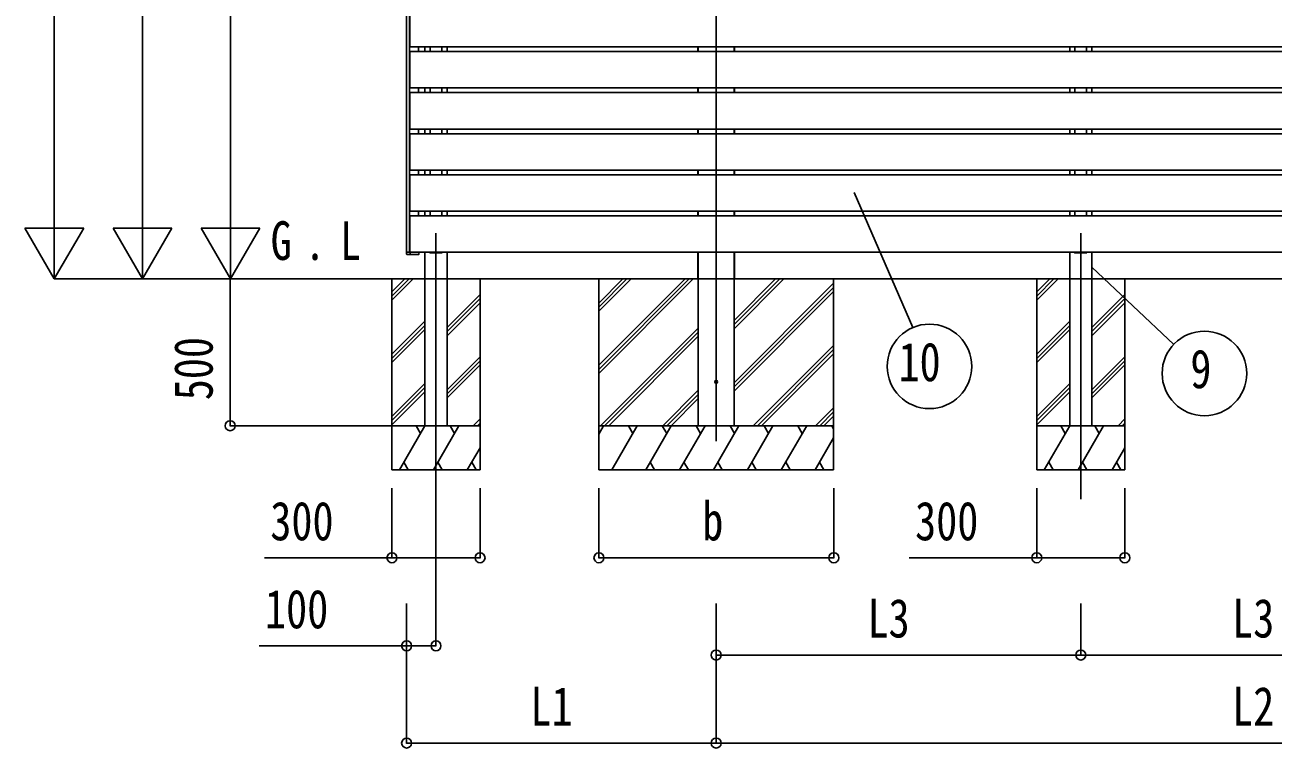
# Model space of a CAD drawing. Units: millimetres, scale not verified. Extents: x -16820 to 16820, y -11880 to 11880.
# Drawn here: x -4028 to 223, y -6558 to -4094 of the extents above; entities that cross this region are included whole.
import ezdxf
from ezdxf.enums import TextEntityAlignment as Align

# ---------------------------------------------------------------- set-up
doc = ezdxf.new("R2010")
doc.units = ezdxf.units.MM
doc.header["$LTSCALE"] = 60
for name, color, linetype in [('0-2_USER1', 3, 'Continuous'), ('0-3_YKK_12', 2, 'Continuous'), ('0-4_YKK_A1', 4, 'Continuous'), ('0-5_YKK_D', 6, 'Continuous')]:
    doc.layers.add(name, color=color, linetype=linetype)
doc.styles.add('ＭＳ ゴシック', font='')
doc.styles.get('ＭＳ ゴシック').set_extended_font_data('MS Gothic')

msp = doc.modelspace()

# ---------------------------------------------------------------- linework, layer by layer
at = {"layer": '0-3_YKK_12'}
for p, q in [((-1674.28, -2591.18), (-1674.28, -5512.49)), ((-2628.47, -4803.99), (-2628.47, -5709.99)), ((-432.28, -4803.99), (-432.28, -5709.99))]:
    msp.add_line(p, q, dxfattribs=at)
at = {"layer": '0-4_YKK_A1'}
for p, q in [((-2728.47, -4868.99), (-2728.47, -2784.99)), ((-2718.47, -4868.99), (-2718.47, -2784.99)), ((-2717.97, -4044.99), (-2717.97, -4168.99)), ((-2717.97, -4168.99), (-1736.78, -4168.99)), ((-2717.97, -4184.99), (-2717.97, -4308.99)), ((-2688.47, -4184.99), (-2688.47, -4168.99)), ((-2665.97, -4168.99), (-2665.97, -4184.99)), ((-2648.47, -4168.99), (-2648.47, -4184.99)), ((-2608.47, -4168.99), (-2608.47, -4184.99)), ((-2590.97, -4168.99), (-2590.97, -4184.99)), ((-1736.78, -4168.99), (-1736.78, -4184.99)), ((-1735.58, -4168.99), (-1735.58, -4184.99)), ((-1735.18, -4168.99), (-1735.18, -4184.99)), ((-1613.38, -4168.99), (-1613.38, -4184.99)), ((-1612.98, -4168.99), (-1612.98, -4184.99)), ((-1611.78, -4168.99), (-1611.78, -4184.99)), ((-469.78, -4168.99), (-469.78, -4184.99)), ((-452.28, -4168.99), (-452.28, -4184.99)), ((-412.28, -4168.99), (-412.28, -4184.99)), ((-394.78, -4168.99), (-394.78, -4184.99)), ((-2717.97, -4308.99), (-1736.78, -4308.99)), ((-2717.97, -4324.99), (-2717.97, -4448.99)), ((-2688.47, -4324.99), (-2688.47, -4308.99)), ((-2665.97, -4308.99), (-2665.97, -4324.99)), ((-2648.47, -4308.99), (-2648.47, -4324.99)), ((-2608.47, -4308.99), (-2608.47, -4324.99)), ((-2590.97, -4308.99), (-2590.97, -4324.99)), ((-1736.78, -4308.99), (-1736.78, -4324.99)), ((-1735.58, -4308.99), (-1735.58, -4324.99)), ((-1735.18, -4308.99), (-1735.18, -4324.99)), ((-1613.38, -4308.99), (-1613.38, -4324.99)), ((-1612.98, -4308.99), (-1612.98, -4324.99)), ((-1611.78, -4308.99), (-1611.78, -4324.99)), ((-469.78, -4308.99), (-469.78, -4324.99)), ((-452.28, -4308.99), (-452.28, -4324.99)), ((-412.28, -4308.99), (-412.28, -4324.99)), ((-394.78, -4308.99), (-394.78, -4324.99)), ((-2717.97, -4448.99), (-1736.78, -4448.99)), ((-2688.47, -4464.99), (-2688.47, -4448.99)), ((-2665.97, -4448.99), (-2665.97, -4464.99)), ((-2648.47, -4448.99), (-2648.47, -4464.99)), ((-2608.47, -4448.99), (-2608.47, -4464.99)), ((-2590.97, -4448.99), (-2590.97, -4464.99)), ((-1736.78, -4448.99), (-1736.78, -4464.99)), ((-1735.58, -4448.99), (-1735.58, -4464.99)), ((-1735.18, -4448.99), (-1735.18, -4464.99)), ((-1613.38, -4448.99), (-1613.38, -4464.99)), ((-1612.98, -4448.99), (-1612.98, -4464.99)), ((-1611.78, -4448.99), (-1611.78, -4464.99)), ((-469.78, -4448.99), (-469.78, -4464.99)), ((-452.28, -4448.99), (-452.28, -4464.99)), ((-412.28, -4448.99), (-412.28, -4464.99)), ((-394.78, -4448.99), (-394.78, -4464.99)), ((-2717.97, -4464.99), (-2717.97, -4588.99)), ((-2717.97, -4588.99), (-1736.78, -4588.99)), ((-2688.47, -4604.99), (-2688.47, -4588.99)), ((-2665.97, -4588.99), (-2665.97, -4604.99)), ((-2648.47, -4588.99), (-2648.47, -4604.99)), ((-2608.47, -4588.99), (-2608.47, -4604.99)), ((-2590.97, -4588.99), (-2590.97, -4604.99)), ((-1736.78, -4588.99), (-1736.78, -4604.99)), ((-1735.58, -4588.99), (-1735.58, -4604.99)), ((-1735.18, -4588.99), (-1735.18, -4604.99)), ((-1613.38, -4588.99), (-1613.38, -4604.99)), ((-1612.98, -4588.99), (-1612.98, -4604.99)), ((-1611.78, -4588.99), (-1611.78, -4604.99)), ((-469.78, -4588.99), (-469.78, -4604.99)), ((-452.28, -4588.99), (-452.28, -4604.99)), ((-412.28, -4588.99), (-412.28, -4604.99)), ((-394.78, -4588.99), (-394.78, -4604.99)), ((-2717.97, -4604.99), (-2717.97, -4728.99)), ((-2717.97, -4728.99), (-1736.78, -4728.99)), ((-2717.97, -4744.99), (-2717.97, -4868.99)), ((-2688.47, -4744.99), (-2688.47, -4728.99)), ((-2665.97, -4728.99), (-2665.97, -4744.99)), ((-2648.47, -4728.99), (-2648.47, -4744.99)), ((-2608.47, -4728.99), (-2608.47, -4744.99)), ((-2590.97, -4728.99), (-2590.97, -4744.99)), ((-1736.78, -4728.99), (-1736.78, -4744.99)), ((-1735.58, -4728.99), (-1735.58, -4744.99)), ((-1735.18, -4728.99), (-1735.18, -4744.99)), ((-1613.38, -4728.99), (-1613.38, -4744.99)), ((-1612.98, -4728.99), (-1612.98, -4744.99)), ((-1611.78, -4728.99), (-1611.78, -4744.99)), ((-469.78, -4728.99), (-469.78, -4744.99)), ((-452.28, -4728.99), (-452.28, -4744.99)), ((-412.28, -4728.99), (-412.28, -4744.99)), ((-394.78, -4728.99), (-394.78, -4744.99)), ((-2688.47, -4868.99), (-2728.47, -4868.99)), ((-2728.47, -4868.99), (-2728.47, -4875.49)), ((-2727.47, -4868.99), (-2728.47, -4868.99)), ((-2727.47, -4876.49), (-2717.57, -4876.49)), ((-2717.97, -4868.99), (-1736.78, -4868.99)), ((-2715.57, -4876.49), (-2717.57, -4876.49)), ((-2715.17, -4868.99), (-2716.17, -4868.99)), ((-2715.57, -4876.49), (-2687.57, -4876.49)), ((-2665.97, -4868.99), (-2665.97, -4959.99)), ((-2607.97, -4868.99), (-2648.97, -4868.99)), ((-2607.97, -4868.99), (-2607.97, -4870.99)), ((-2590.97, -4868.99), (-2590.97, -4959.99)), ((-1735.58, -4868.99), (-1735.58, -4959.99)), ((-1735.18, -4868.99), (-1735.18, -5459.99)), ((-1613.38, -4868.99), (-1613.38, -5459.99)), ((-1611.78, -4868.99), (-1611.78, -4959.99)), ((-469.78, -4868.99), (-469.78, -4959.99)), ((-411.78, -4868.99), (-452.78, -4868.99)), ((-411.78, -4868.99), (-411.78, -4870.99)), ((-394.78, -4868.99), (-394.78, -4959.99)), ((-2778.47, -4959.99), (-2778.47, -5609.99)), ((-2778.47, -5004.17), (-2734.29, -4959.99)), ((-2778.47, -5018.31), (-2720.15, -4959.99)), ((-2778.47, -5032.45), (-2706.01, -4959.99)), ((-2711.77, -4959.99), (2786.64, -4959.99)), ((-2665.97, -4959.99), (-2665.97, -5459.99)), ((-2590.97, -4959.99), (-2590.97, -5459.99)), ((-2478.47, -4959.99), (-2478.47, -5609.99)), ((-2074.28, -4959.99), (-2074.28, -5609.99)), ((-2074.28, -5253.96), (-1780.3, -4959.99)), ((-2074.28, -5268.11), (-1766.16, -4959.99)), ((-2074.28, -5282.25), (-1752.02, -4959.99)), ((-2074.28, -5041.83), (-1992.44, -4959.99)), ((-2074.28, -5055.97), (-1978.29, -4959.99)), ((-2074.28, -5070.12), (-1964.15, -4959.99)), ((-1736.48, -4959.99), (-1735.88, -4959.99)), ((-1613.38, -4959.99), (-1613.28, -4959.99)), ((-1613.38, -5129.72), (-1443.65, -4959.99)), ((-1613.38, -5115.57), (-1457.79, -4959.99)), ((-1613.38, -5101.43), (-1471.93, -4959.99)), ((-1613.28, -4959.99), (-1612.98, -4959.99)), ((-1612.08, -4959.99), (-1611.78, -4959.99)), ((-1274.28, -4959.99), (-1274.28, -5609.99)), ((-582.28, -4959.99), (-582.28, -5609.99)), ((-582.28, -5004.17), (-538.1, -4959.99)), ((-582.28, -5018.31), (-523.96, -4959.99)), ((-582.28, -5032.45), (-509.82, -4959.99)), ((-394.78, -4959.99), (-394.78, -5459.99)), ((-282.28, -4959.99), (-282.28, -5609.99)), ((-2590.97, -5125.03), (-2478.47, -5012.53)), ((-1613.38, -5313.56), (-1274.28, -4974.47)), ((-1613.38, -5327.7), (-1274.28, -4988.61)), ((-1613.38, -5341.85), (-1274.28, -5002.75)), ((-394.78, -5125.03), (-282.28, -5012.53)), ((-2590.97, -5139.17), (-2478.47, -5026.67)), ((-2590.97, -5153.32), (-2478.47, -5040.82)), ((-394.78, -5139.17), (-282.28, -5026.67)), ((-394.78, -5153.32), (-282.28, -5040.82)), ((-2778.47, -5216.3), (-2665.97, -5103.8)), ((-2778.47, -5230.44), (-2665.97, -5117.94)), ((-2778.47, -5244.58), (-2665.97, -5132.08)), ((-2068.17, -5459.99), (-1735.18, -5127)), ((-2054.03, -5459.99), (-1735.18, -5141.14)), ((-582.28, -5216.3), (-469.78, -5103.8)), ((-582.28, -5230.44), (-469.78, -5117.94)), ((-582.28, -5244.58), (-469.78, -5132.08)), ((-2039.89, -5459.99), (-1735.18, -5155.28)), ((-2590.97, -5337.16), (-2478.47, -5224.66)), ((-1547.67, -5459.99), (-1274.28, -5186.6)), ((-1533.53, -5459.99), (-1274.28, -5200.74)), ((-1519.39, -5459.99), (-1274.28, -5214.88)), ((-394.78, -5337.16), (-282.28, -5224.66)), ((-2590.97, -5351.3), (-2478.47, -5238.81)), ((-2590.97, -5365.45), (-2478.47, -5252.95)), ((-394.78, -5351.3), (-282.28, -5238.81)), ((-394.78, -5365.45), (-282.28, -5252.95)), ((-2778.47, -5428.43), (-2665.97, -5315.93)), ((-2778.47, -5442.57), (-2665.97, -5330.07)), ((-2778.47, -5456.71), (-2665.97, -5344.21)), ((-1856.04, -5459.99), (-1735.18, -5339.13)), ((-1841.9, -5459.99), (-1735.18, -5353.27)), ((-582.28, -5428.43), (-469.78, -5315.93)), ((-582.28, -5442.57), (-469.78, -5330.07)), ((-582.28, -5456.71), (-469.78, -5344.21)), ((-1827.76, -5459.99), (-1735.18, -5367.41)), ((-1335.54, -5459.99), (-1274.28, -5398.73)), ((-2501.66, -5459.99), (-2478.47, -5436.79)), ((-1321.4, -5459.99), (-1274.28, -5412.87)), ((-1307.26, -5459.99), (-1274.28, -5427.01)), ((-305.47, -5459.99), (-282.28, -5436.79)), ((-2478.47, -5459.99), (-2778.47, -5459.99)), ((-2752.79, -5609.99), (-2666.18, -5459.99)), ((-2681.18, -5485.97), (-2696.18, -5459.99)), ((-2665.97, -5459.99), (-2590.97, -5459.99)), ((-2637.32, -5609.99), (-2550.71, -5459.99)), ((-2565.71, -5485.97), (-2580.71, -5459.98)), ((-2487.52, -5459.99), (-2478.47, -5450.94)), ((-1274.28, -5459.99), (-2074.28, -5459.99)), ((-2074.28, -5488.93), (-2057.57, -5459.99)), ((-2072.57, -5485.97), (-2074.28, -5483.01)), ((-2029.74, -5609.99), (-1943.13, -5459.99)), ((-1958.14, -5485.97), (-1973.14, -5459.99)), ((-1914.27, -5609.99), (-1827.66, -5459.99)), ((-1842.66, -5485.97), (-1857.67, -5459.99)), ((-1798.8, -5609.99), (-1712.19, -5459.99)), ((-1727.19, -5485.97), (-1742.2, -5459.99)), ((-1735.18, -5459.99), (-1613.38, -5459.99)), ((-1683.33, -5609.99), (-1596.72, -5459.99)), ((-1611.72, -5485.97), (-1626.73, -5459.98)), ((-1567.86, -5609.99), (-1481.25, -5459.99)), ((-1496.25, -5485.97), (-1511.25, -5459.99)), ((-1452.39, -5609.99), (-1365.78, -5459.99)), ((-1380.78, -5485.97), (-1395.78, -5459.99)), ((-1274.28, -5470.43), (-1280.31, -5459.99)), ((-282.28, -5459.99), (-582.28, -5459.99)), ((-556.6, -5609.99), (-469.99, -5459.99)), ((-484.99, -5485.97), (-500, -5459.99)), ((-441.13, -5609.99), (-354.52, -5459.99)), ((-369.52, -5485.97), (-384.53, -5459.98)), ((-291.33, -5459.99), (-282.28, -5450.94)), ((-1336.92, -5609.99), (-1274.28, -5501.5)), ((-2521.85, -5609.99), (-2478.47, -5534.86)), ((-325.66, -5609.99), (-282.28, -5534.86)), ((-2778.47, -5609.99), (-2478.47, -5609.99)), ((-2737.79, -5584), (-2722.79, -5609.99)), ((-2622.32, -5584.01), (-2607.32, -5609.99)), ((-2506.85, -5584.01), (-2491.85, -5609.99)), ((-2074.28, -5609.99), (-1274.28, -5609.99)), ((-1899.27, -5584.01), (-1884.27, -5609.99)), ((-1783.8, -5584.01), (-1768.8, -5609.99)), ((-1668.33, -5584.01), (-1653.33, -5609.99)), ((-1552.86, -5584.01), (-1537.86, -5609.99)), ((-1437.39, -5584.01), (-1422.39, -5609.99)), ((-1321.92, -5584.01), (-1306.92, -5609.99)), ((-582.28, -5609.99), (-282.28, -5609.99)), ((-541.6, -5584), (-526.6, -5609.99)), ((-426.13, -5584.01), (-411.13, -5609.99)), ((-310.66, -5584.01), (-295.66, -5609.99))]:
    msp.add_line(p, q, dxfattribs=at)
for points in [[(-2717.97, -4184.99), (-1736.78, -4184.99), (2149.02, -4184.99)], [(-1736.78, -4168.99), (2149.02, -4168.99), (2271.03, -4168.99)], [(-2717.97, -4324.99), (-1736.78, -4324.99), (2149.02, -4324.99)], [(-1736.78, -4308.99), (2149.02, -4308.99), (2271.03, -4308.99)], [(-1736.78, -4448.99), (2149.02, -4448.99), (2271.03, -4448.99)], [(-2717.97, -4464.99), (-1736.78, -4464.99), (2149.02, -4464.99)], [(-1736.78, -4588.99), (2149.02, -4588.99), (2271.03, -4588.99)], [(-2717.97, -4604.99), (-1736.78, -4604.99), (2149.02, -4604.99)], [(-2717.97, -4744.99), (-1736.78, -4744.99), (2149.02, -4744.99)], [(-1736.78, -4728.99), (2149.02, -4728.99), (2271.03, -4728.99)], [(-2716.57, -4875.55), (-2716.17, -4868.99), (-2717.16, -4868.99), (-2727.47, -4868.99)], [(-2686.57, -4875.55), (-2686.17, -4868.99), (-2687.16, -4868.99), (-2715.17, -4868.99)], [(-2648.97, -4868.99), (-2648.97, -4870.99), (-2607.97, -4870.99)], [(-1736.78, -4868.99), (-1736.78, -4959.99), (-1736.48, -4959.99)], [(-1736.78, -4868.99), (2149.02, -4868.99), (2271.03, -4868.99)], [(-1612.98, -4868.99), (-1612.98, -4959.99), (-1612.68, -4959.99), (-1612.08, -4959.99)], [(-452.78, -4868.99), (-452.78, -4870.99), (-411.78, -4870.99)], [(-1735.88, -4959.99), (-1735.58, -4959.99), (-1735.28, -4959.99), (-1735.18, -4959.99)], [(-469.78, -4959.99), (-469.78, -5459.99), (-394.78, -5459.99)]]:
    msp.add_lwpolyline(points, dxfattribs=at)
msp.add_circle((-1674.28, -5309.99), 5, dxfattribs=at)
for centre, start, end in [((-2727.47, -4875.49), 180, 270), ((-2717.57, -4875.49), 270, 356.5), ((-2687.57, -4875.49), 270, 356.5)]:
    msp.add_arc(centre, 1, start, end, dxfattribs=at)
at = {"layer": '0-5_YKK_D'}
for p, q in [((-3928.47, -2613.05), (-3928.47, -4759.99)), ((-3628.47, -2717.29), (-3628.47, -4759.99)), ((-3328.47, -2788.96), (-3328.47, -4759.99)), ((-3928.47, -4959.99), (-3928.47, -4613.58)), ((-3628.47, -4959.99), (-3628.47, -4613.58)), ((-3328.47, -4959.99), (-3328.47, -4613.58)), ((-1203.68, -4665.01), (-1004.74, -5125.59)), ((-3928.47, -4959.99), (-4028.47, -4786.78)), ((-3828.47, -4786.78), (-4028.47, -4786.78)), ((-3928.47, -4959.99), (-3828.47, -4786.78)), ((-3628.47, -4959.99), (-3728.47, -4786.78)), ((-3528.47, -4786.78), (-3728.47, -4786.78)), ((-3628.47, -4959.99), (-3528.47, -4786.78)), ((-3328.47, -4959.99), (-3428.47, -4786.78)), ((-3228.47, -4786.78), (-3428.47, -4786.78)), ((-3328.47, -4959.99), (-3228.47, -4786.78)), ((-394.78, -4919.44), (-115.88, -5182.85)), ((-2243.71, -4959.99), (-3929.47, -4959.99)), ((-2777.37, -4959.99), (-3629.47, -4959.99)), ((-2243.71, -4959.99), (-3329.47, -4959.99)), ((-3329.47, -5459.99), (-3329.47, -4959.99)), ((-2568.47, -5459.99), (-3330.47, -5459.99)), ((-2778.47, -5672.88), (-2778.47, -5910.99)), ((-2628.47, -5672.88), (-2628.47, -6210.99)), ((-2478.47, -5672.88), (-2478.47, -5910.99)), ((-2073.47, -5672.88), (-2073.47, -5910.99)), ((-1273.47, -5672.88), (-1273.47, -5910.99)), ((-582.28, -5672.88), (-582.28, -5910.99)), ((-282.28, -5672.88), (-282.28, -5910.99)), ((-2073.47, -5909.99), (-1273.47, -5909.99)), ((-2728.47, -6065.2), (-2728.47, -6542.31)), ((-2728.47, -6065.2), (-2728.47, -6210.99)), ((-1674.28, -6065.2), (-1674.28, -6542.31)), ((-1674.28, -6065.2), (-1674.28, -6542.31)), ((-1674.28, -6065.2), (-1674.28, -6242.34)), ((-432.28, -6065.2), (-432.28, -6242.34)), ((-432.28, -6065.2), (-432.28, -6242.31)), ((-1674.28, -6241.34), (-432.28, -6241.34)), ((-432.28, -6241.31), (809.72, -6241.31)), ((-2728.47, -6541.31), (-1674.28, -6541.31)), ((-1674.28, -6541.31), (2051.52, -6541.31))]:
    msp.add_line(p, q, dxfattribs=at)
for points in [[(-2478.47, -5909.99), (-2778.47, -5909.99), (-3212.87, -5909.99)], [(-282.28, -5909.99), (-582.28, -5909.99), (-1016.68, -5909.99)], [(-2628.47, -6209.99), (-2728.47, -6209.99), (-3230.87, -6209.99)]]:
    msp.add_lwpolyline(points, dxfattribs=at)
for centre, radius in [((-947.64, -5257.78), 144), ((-11.19, -5281.72), 144), ((-3329.47, -5459.99), 17), ((-2778.47, -5909.99), 17), ((-2478.47, -5909.99), 17), ((-2073.47, -5909.99), 17), ((-1273.47, -5909.99), 17), ((-582.28, -5909.99), 17), ((-282.28, -5909.99), 17), ((-2728.47, -6209.99), 17), ((-2628.47, -6209.99), 17), ((-1674.28, -6241.34), 17), ((-432.28, -6241.31), 17), ((-432.28, -6241.34), 17), ((-2728.47, -6541.31), 17), ((-1674.28, -6541.31), 17), ((-1674.28, -6541.31), 17)]:
    msp.add_circle(centre, radius, dxfattribs=at)

# ---------------------------------------------------------------- texts
at = {"layer": '0-2_USER1', "style": 'ＭＳ ゴシック', "width": 0.8}
for s, p in [('G', (-3191.66, -4934.68)), ('L', (-2955.24, -4934.68)), ('.', (-3076.46, -4934.68))]:
    msp.add_text(s, height=132, dxfattribs=at).set_placement(p, align=Align.BOTTOM_LEFT)
at = {"layer": '0-5_YKK_D', "style": 'ＭＳ ゴシック', "width": 0.8}
msp.add_text('500', height=132, rotation=90, dxfattribs=at).set_placement((-3349.47, -5373.19), align=Align.BOTTOM_LEFT)
for s, p in [('10', (-1053.24, -5347.78)), ('9', (-59.19, -5371.72)), ('300', (-3192.87, -5889.99)), ('b', (-1721.47, -5889.99)), ('300', (-996.68, -5889.99)), ('100', (-3210.87, -6189.99)), ('L3', (-1158.88, -6221.34)), ('L3', (83.12, -6221.31)), ('L1', (-2306.98, -6521.31)), ('L2', (83.02, -6521.31))]:
    msp.add_text(s, height=132, dxfattribs=at).set_placement(p, align=Align.BOTTOM_LEFT)

doc.saveas('drawing.dxf')
